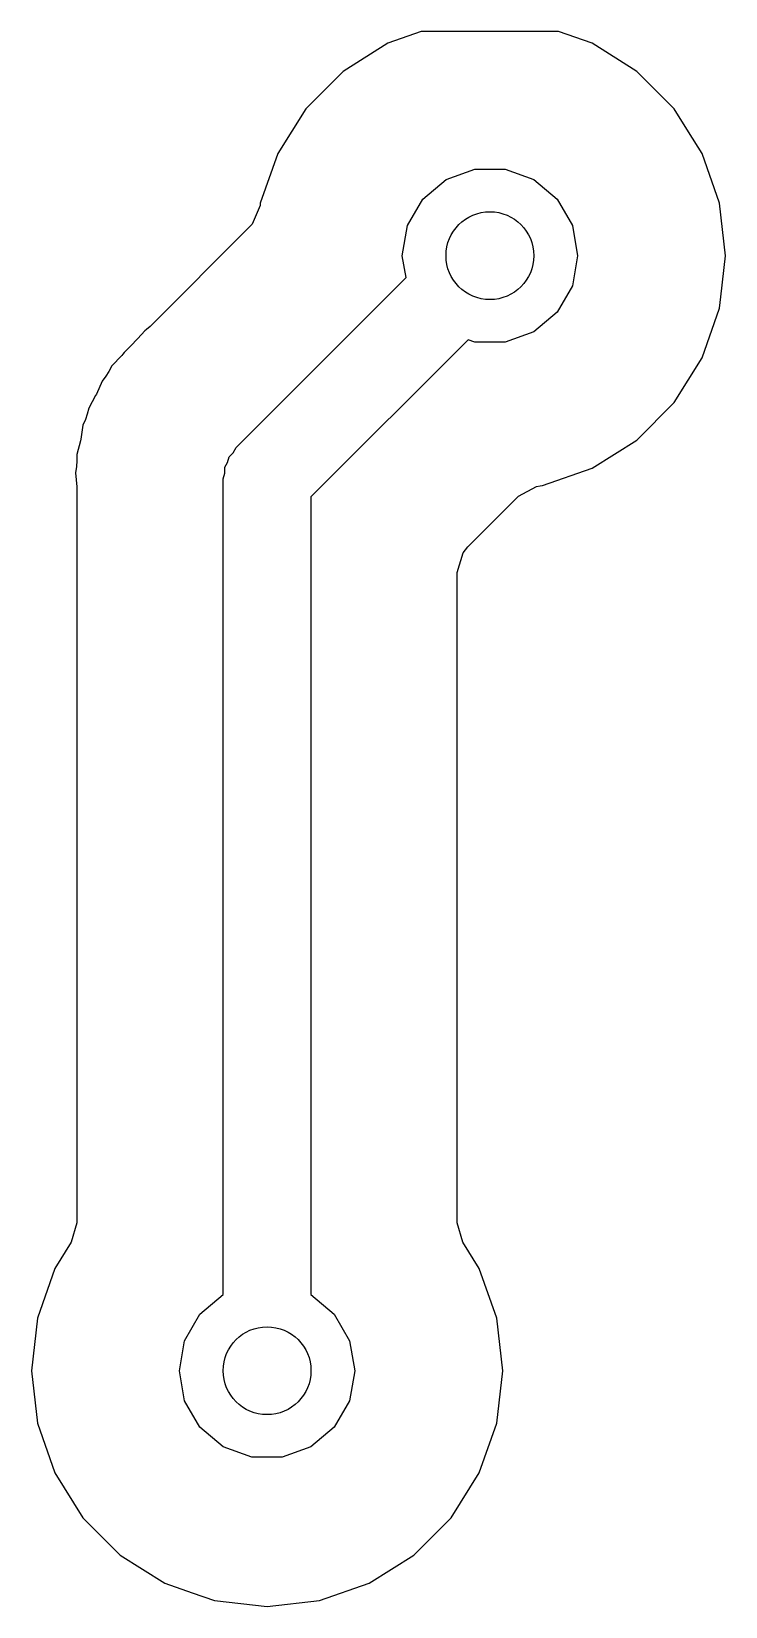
# Model space of a CAD drawing. Extents: x 3.96 to 7.44, y -5.28 to -1.66.
# Drawn here: x 4.8383 to 4.9317, y -4.4917 to -4.2798 of the extents above; entities that cross this region are included whole.
import ezdxf

# ---------------------------------------------------------------- set-up
doc = ezdxf.new("R2010")
doc.units = 0
doc.header["$MEASUREMENT"] = 0
doc.layers.add('BLACK', color=7, linetype='CONTINUOUS')

msp = doc.modelspace()

# ---------------------------------------------------------------- linework, layer by layer
at = {"layer": 'BLACK', "linetype": 'CONTINUOUS'}
for p, q in [((4.89076, -4.27984), (4.88624, -4.28143)), ((4.90924, -4.27984), (4.89076, -4.27984)), ((4.91376, -4.28143), (4.90924, -4.27984)), ((4.88624, -4.28143), (4.88023, -4.2852)), ((4.91977, -4.2852), (4.91376, -4.28143)), ((4.88023, -4.2852), (4.8752, -4.29023)), ((4.9248, -4.29023), (4.91977, -4.2852)), ((4.8752, -4.29023), (4.87143, -4.29624)), ((4.92675, -4.29333), (4.9248, -4.29023)), ((4.92857, -4.29624), (4.92675, -4.29333)), ((4.87143, -4.29624), (4.86908, -4.30294)), ((4.93092, -4.30294), (4.92857, -4.29624)), ((4.89409, -4.29977), (4.89795, -4.29837)), ((4.89795, -4.29837), (4.90205, -4.29837)), ((4.90205, -4.29837), (4.90591, -4.29977)), ((4.89095, -4.30241), (4.89409, -4.29977)), ((4.90591, -4.29977), (4.90905, -4.30241)), ((4.86905, -4.30323), (4.86798, -4.30576)), ((4.86908, -4.30294), (4.86905, -4.30323)), ((4.86908, -4.30294), (4.86908, -4.30294)), ((4.8889, -4.30596), (4.89095, -4.30241)), ((4.90905, -4.30241), (4.9111, -4.30596)), ((4.93172, -4.31), (4.93092, -4.30294)), ((4.93092, -4.30294), (4.93092, -4.30294)), ((4.86765, -4.30613), (4.85427, -4.31951)), ((4.86798, -4.30576), (4.86765, -4.30613)), ((4.88819, -4.31), (4.8889, -4.30596)), ((4.9111, -4.30596), (4.91181, -4.31)), ((4.88871, -4.31294), (4.88819, -4.31)), ((4.91181, -4.31), (4.9111, -4.31404)), ((4.93109, -4.31554), (4.93172, -4.31)), ((4.93172, -4.31), (4.93172, -4.31)), ((4.86582, -4.33582), (4.88871, -4.31294)), ((4.9111, -4.31404), (4.90905, -4.31759)), ((4.93092, -4.31706), (4.93109, -4.31554)), ((4.90905, -4.31759), (4.90591, -4.32023)), ((4.92857, -4.32376), (4.93092, -4.31706)), ((4.85355, -4.32011), (4.85258, -4.32114)), ((4.85378, -4.31991), (4.85355, -4.32011)), ((4.85427, -4.31951), (4.85378, -4.31991)), ((4.85378, -4.31991), (4.85378, -4.31991)), ((4.90591, -4.32023), (4.90205, -4.32163)), ((4.85161, -4.32217), (4.85118, -4.3226)), ((4.85258, -4.32114), (4.85161, -4.32217)), ((4.89705, -4.3213), (4.87591, -4.34245)), ((4.89795, -4.32163), (4.89705, -4.3213)), ((4.90205, -4.32163), (4.89795, -4.32163)), ((4.85043, -4.32343), (4.84912, -4.32483)), ((4.85057, -4.32326), (4.85043, -4.32343)), ((4.85075, -4.32303), (4.85057, -4.32326)), ((4.85118, -4.3226), (4.85075, -4.32303)), ((4.85075, -4.32303), (4.85075, -4.32303)), ((4.9248, -4.32977), (4.92857, -4.32376)), ((4.84829, -4.3262), (4.84778, -4.32686)), ((4.84871, -4.32556), (4.84829, -4.3262)), ((4.84912, -4.32483), (4.84871, -4.32556)), ((4.84702, -4.32861), (4.84692, -4.32882)), ((4.84778, -4.32686), (4.84702, -4.32861)), ((4.84778, -4.32686), (4.84778, -4.32686)), ((4.846, -4.3305), (4.84579, -4.33131)), ((4.84692, -4.32882), (4.846, -4.3305)), ((4.846, -4.3305), (4.846, -4.3305)), ((4.91977, -4.3348), (4.9248, -4.32977)), ((4.84521, -4.3328), (4.84491, -4.33469)), ((4.84554, -4.33203), (4.84521, -4.3328)), ((4.84579, -4.33131), (4.84554, -4.33203)), ((4.84487, -4.33491), (4.84439, -4.33676)), ((4.84491, -4.33469), (4.84487, -4.33491)), ((4.91376, -4.33857), (4.91977, -4.3348)), ((4.84439, -4.33676), (4.84439, -4.3376)), ((4.86468, -4.3378), (4.86489, -4.33705)), ((4.86489, -4.33705), (4.86544, -4.3365)), ((4.86544, -4.3365), (4.86582, -4.33582)), ((4.84433, -4.33836), (4.8442, -4.33919)), ((4.8442, -4.33919), (4.84438, -4.34109)), ((4.84439, -4.3376), (4.84433, -4.33836)), ((4.86409, -4.34), (4.8643, -4.33925)), ((4.8643, -4.33847), (4.86468, -4.3378)), ((4.8643, -4.33925), (4.8643, -4.33847)), ((4.90706, -4.34092), (4.91376, -4.33857)), ((4.84438, -4.34109), (4.84439, -4.34132)), ((4.84439, -4.34132), (4.84439, -4.44012)), ((4.86409, -4.44977), (4.86409, -4.34)), ((4.90387, -4.34235), (4.90628, -4.34103)), ((4.90628, -4.34103), (4.90677, -4.34095)), ((4.90677, -4.34095), (4.90706, -4.34092)), ((4.87591, -4.34245), (4.87591, -4.44977)), ((4.90028, -4.34594), (4.90387, -4.34235)), ((4.89704, -4.34918), (4.90028, -4.34594)), ((4.89639, -4.34999), (4.89704, -4.34918)), ((4.89561, -4.35263), (4.89639, -4.34999)), ((4.89561, -4.44012), (4.89561, -4.35263)), ((4.84439, -4.44012), (4.84364, -4.44271)), ((4.89636, -4.44271), (4.89561, -4.44012)), ((4.84364, -4.44271), (4.84143, -4.44624)), ((4.89857, -4.44624), (4.89636, -4.44271)), ((4.84143, -4.44624), (4.83908, -4.45294)), ((4.90092, -4.45294), (4.89857, -4.44624)), ((4.89857, -4.44624), (4.89857, -4.44624)), ((4.86095, -4.45241), (4.86409, -4.44977)), ((4.86409, -4.44977), (4.86409, -4.44977)), ((4.87591, -4.44977), (4.87905, -4.45241)), ((4.83908, -4.45294), (4.83828, -4.46)), ((4.83908, -4.45294), (4.83908, -4.45294)), ((4.8589, -4.45596), (4.86095, -4.45241)), ((4.87905, -4.45241), (4.8811, -4.45596)), ((4.90172, -4.46), (4.90092, -4.45294)), ((4.90092, -4.45294), (4.90092, -4.45294)), ((4.90092, -4.45294), (4.90092, -4.45294)), ((4.85819, -4.46), (4.8589, -4.45596)), ((4.8811, -4.45596), (4.88181, -4.46)), ((4.83828, -4.46), (4.83828, -4.46)), ((4.83828, -4.46), (4.83908, -4.46706)), ((4.8589, -4.46404), (4.85819, -4.46)), ((4.88181, -4.46), (4.8811, -4.46404)), ((4.90092, -4.46706), (4.90172, -4.46)), ((4.86095, -4.46759), (4.8589, -4.46404)), ((4.8811, -4.46404), (4.87905, -4.46759)), ((4.83908, -4.46706), (4.83908, -4.46706)), ((4.83908, -4.46706), (4.84143, -4.47376)), ((4.86409, -4.47023), (4.86095, -4.46759)), ((4.87905, -4.46759), (4.87591, -4.47023)), ((4.89857, -4.47376), (4.90092, -4.46706)), ((4.86795, -4.47163), (4.86409, -4.47023)), ((4.87591, -4.47023), (4.87205, -4.47163)), ((4.87205, -4.47163), (4.86795, -4.47163)), ((4.84143, -4.47376), (4.8452, -4.47977)), ((4.8948, -4.47977), (4.89857, -4.47376)), ((4.8452, -4.47977), (4.8452, -4.47977)), ((4.8452, -4.47977), (4.85023, -4.4848)), ((4.88977, -4.4848), (4.8948, -4.47977)), ((4.85023, -4.4848), (4.85624, -4.48857)), ((4.88376, -4.48857), (4.88977, -4.4848)), ((4.85624, -4.48857), (4.85992, -4.48986)), ((4.87706, -4.49092), (4.88376, -4.48857)), ((4.85992, -4.48986), (4.86294, -4.49092)), ((4.86294, -4.49092), (4.86294, -4.49092)), ((4.86294, -4.49092), (4.87, -4.49172)), ((4.87, -4.49172), (4.87706, -4.49092)), ((4.87, -4.49172), (4.87, -4.49172)), ((4.87, -4.49172), (4.87, -4.49172)), ((4.87706, -4.49092), (4.87706, -4.49092)), ((4.87706, -4.49092), (4.87706, -4.49092))]:
    msp.add_line(p, q, dxfattribs=at)
at = {"layer": 'BLACK'}
for centre in [(4.9, -4.31), (4.87, -4.46)]:
    msp.add_circle(centre, 0.00591, dxfattribs=at)

doc.saveas('drawing.dxf')
